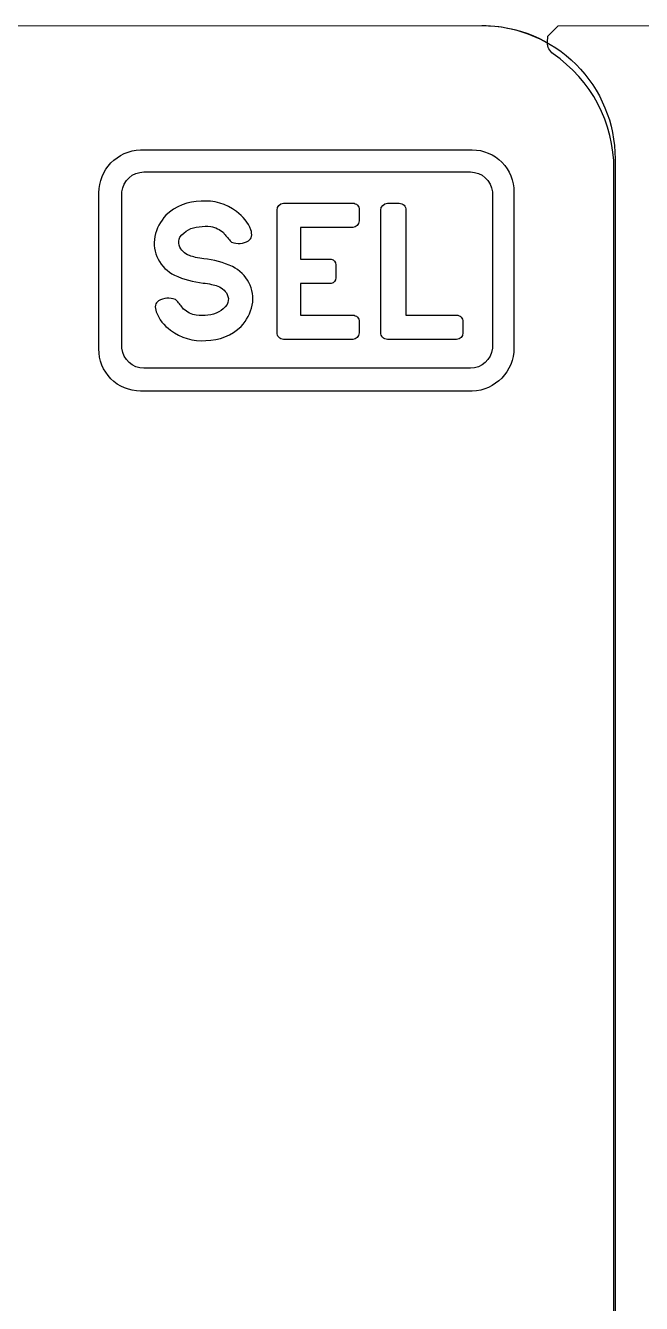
# Model space of a CAD drawing. Extents: x 1 to 47, y 1 to 35.
# Drawn here: x 9.664 to 10.574, y 15.313 to 17.201 of the extents above; entities that cross this region are included whole.
import ezdxf

# ---------------------------------------------------------------- set-up
doc = ezdxf.new("R2010")
doc.units = 0
doc.header["$MEASUREMENT"] = 0
for name, color, linetype in [('9_03__2__42_UNIVERSAL_BINA', 7, 'CONTINUOUS'), ('9_04__3__63_UNIVERSAL_BINA', 7, 'CONTINUOUS'), ('9_05__4__84_UNIVERSAL_BINA', 7, 'CONTINUOUS'), ('9_06__5__21_UNIVERSAL_BINA', 7, 'CONTINUOUS'), ('9_07__6__21_UNIVERSAL_BINA', 7, 'CONTINUOUS'), ('9_08__7__21_UNIVERSAL_BINA', 7, 'CONTINUOUS'), ('9_09__8__42_UNIVERSAL_BINA', 7, 'CONTINUOUS'), ('9_10__9__42_UNIVERSAL_BINA', 7, 'CONTINUOUS'), ('9_11__A__63_UNIVERSAL_BINA', 7, 'CONTINUOUS'), ('9_13__C__24_ELECTROMECHANI', 7, 'CONTINUOUS'), ('9_14__D__36_ELECTROMECHANI', 7, 'CONTINUOUS'), ('9_15__E__48_ELECTROMECHANI', 7, 'CONTINUOUS')]:
    doc.layers.add(name, color=color, linetype=linetype)

msp = doc.modelspace()

# ---------------------------------------------------------------- linework, layer by layer
at = {"layer": '9_03__2__42_UNIVERSAL_BINA'}
for points in [[(9.5436, 17.1851), (9.5585, 17.2), (10.3379, 17.2006, -0.414675), (10.5347, 17.0039), (10.5347, 9.8422, -0.414214), (10.3379, 9.6455), (9.5585, 9.6461), (9.5436, 9.661), (9.5429, 9.6707, -0.255751), (9.5512, 9.6872, 0.24751), (9.641, 9.8577), (9.641, 16.9884, 0.247426), (9.5512, 17.1589, -0.257485), (9.5429, 17.1754)], [(9.834, 17.017), (10.3237, 17.017, -0.41811), (10.3854, 16.9546), (10.3854, 16.7243, -0.404471), (10.3237, 16.6606), (9.834, 16.6606, -0.41811), (9.7724, 16.723), (9.7724, 16.9533, -0.404471)], [(10.3535, 16.9548), (10.3535, 16.7239, -0.387804), (10.3211, 16.6944), (10.3211, 16.6944), (9.8389, 16.6944, -0.387804), (9.8065, 16.7239), (9.8065, 16.7239), (9.8065, 16.9548, -0.387804), (9.8389, 16.9843), (9.8389, 16.9843), (10.3211, 16.9843, -0.387804), (10.3535, 16.9548)], [(9.9234, 16.9412, 0.192116), (9.8713, 16.9203, 0.12608), (9.8549, 16.8889, 0.336344), (9.8842, 16.832, 0.087668), (9.9265, 16.8203, -0.022201), (9.9389, 16.8183, -0.039737), (9.9479, 16.8156, -0.23043), (9.9631, 16.8006, -0.182747), (9.9618, 16.7885, -0.221111), (9.9335, 16.773, -0.058363), (9.9161, 16.7727, -0.13415), (9.8976, 16.7818, 0.006668), (9.8875, 16.794, 0.085557), (9.8854, 16.7958, 0.231613), (9.8606, 16.7939, 0.170757), (9.8559, 16.7876, 0.118457), (9.8571, 16.7777, 0.153081), (9.8782, 16.7508, 0.186266), (9.9306, 16.7353, 0.192116), (9.9827, 16.7562, 0.12608), (9.999, 16.7876, 0.336344), (9.9697, 16.8445, 0.087668), (9.9275, 16.8562, -0.022201), (9.9151, 16.8582, -0.039737), (9.9061, 16.861, -0.23043), (9.8908, 16.876, -0.182747), (9.8922, 16.888, -0.221111), (9.9205, 16.9035, -0.058363), (9.9379, 16.9039, -0.13415), (9.9563, 16.8947, 0.006668), (9.9665, 16.8825, 0.085557), (9.9685, 16.8807, 0.231613), (9.9934, 16.8826, 0.170757), (9.998, 16.8889, 0.118457), (9.9969, 16.8988, 0.153081), (9.9757, 16.9257, 0.186266)], [(10.0704, 16.8197), (10.0704, 16.7728), (10.1475, 16.7728, -0.424366), (10.1567, 16.7632), (10.1567, 16.7466, -0.404134), (10.1475, 16.737), (10.0451, 16.737, -0.432614), (10.0355, 16.7473), (10.0355, 16.9279, -0.396049), (10.0451, 16.9382), (10.1475, 16.9382, -0.424366), (10.1567, 16.9286), (10.1567, 16.912, -0.404134), (10.1475, 16.9024), (10.0704, 16.9024), (10.0704, 16.8555), (10.1155, 16.8555, -0.353971), (10.1222, 16.8472), (10.1222, 16.8472), (10.1222, 16.828, -0.353971), (10.1155, 16.8197)], [(10.1984, 16.9382), (10.216, 16.9382, -0.432614), (10.2257, 16.9279), (10.2257, 16.7728), (10.3007, 16.7728, -0.424366), (10.31, 16.7632), (10.31, 16.7466, -0.404134), (10.3007, 16.737), (10.1984, 16.737, -0.432614), (10.1887, 16.7473), (10.1887, 16.9279, -0.396049)]]:
    msp.add_lwpolyline(points, format="xyb", close=True, dxfattribs=at)
at = {"layer": '9_04__3__63_UNIVERSAL_BINA'}
msp.add_lwpolyline([(10.4348, 9.671, -0.129482), (10.3379, 9.6455), (9.5585, 9.6461), (9.5436, 9.661), (9.5429, 9.6707, -0.255751), (9.5512, 9.6872, 0.24751), (9.641, 9.8577), (9.641, 16.9884, 0.247426), (9.5512, 17.1589, -0.257485), (9.5429, 17.1754), (9.5436, 17.1851), (9.5585, 17.2), (10.3379, 17.2006, -0.129566), (10.4348, 17.1751, -0.129566)], format="xyb", dxfattribs=at)
for points in [[(10.4356, 17.1851), (10.4505, 17.2), (11.2299, 17.2006, -0.414675), (11.4267, 17.0039), (11.4267, 9.8422, -0.414214), (11.2299, 9.6455), (10.4505, 9.6461), (10.4356, 9.661), (10.4349, 9.6707, -0.255751), (10.4432, 9.6872, 0.24751), (10.533, 9.8577), (10.533, 16.9884, 0.247426), (10.4432, 17.1589, -0.257485), (10.4349, 17.1754)], [(9.834, 17.017), (10.3237, 17.017, -0.41811), (10.3854, 16.9546), (10.3854, 16.7243, -0.404471), (10.3237, 16.6606), (9.834, 16.6606, -0.41811), (9.7724, 16.723), (9.7724, 16.9533, -0.404471)], [(10.3535, 16.9548), (10.3535, 16.7239, -0.387804), (10.3211, 16.6944), (10.3211, 16.6944), (9.8389, 16.6944, -0.387804), (9.8065, 16.7239), (9.8065, 16.7239), (9.8065, 16.9548, -0.387804), (9.8389, 16.9843), (9.8389, 16.9843), (10.3211, 16.9843, -0.387804), (10.3535, 16.9548)], [(9.9234, 16.9412, 0.192116), (9.8713, 16.9203, 0.12608), (9.8549, 16.8889, 0.336344), (9.8842, 16.832, 0.087668), (9.9265, 16.8203, -0.022201), (9.9389, 16.8183, -0.039737), (9.9479, 16.8156, -0.23043), (9.9631, 16.8006, -0.182747), (9.9618, 16.7885, -0.221111), (9.9335, 16.773, -0.058363), (9.9161, 16.7727, -0.13415), (9.8976, 16.7818, 0.006668), (9.8875, 16.794, 0.085557), (9.8854, 16.7958, 0.231613), (9.8606, 16.7939, 0.170757), (9.8559, 16.7876, 0.118457), (9.8571, 16.7777, 0.153081), (9.8782, 16.7508, 0.186266), (9.9306, 16.7353, 0.192116), (9.9827, 16.7562, 0.12608), (9.999, 16.7876, 0.336344), (9.9697, 16.8445, 0.087668), (9.9275, 16.8562, -0.022201), (9.9151, 16.8582, -0.039737), (9.9061, 16.861, -0.23043), (9.8908, 16.876, -0.182747), (9.8922, 16.888, -0.221111), (9.9205, 16.9035, -0.058363), (9.9379, 16.9039, -0.13415), (9.9563, 16.8947, 0.006668), (9.9665, 16.8825, 0.085557), (9.9685, 16.8807, 0.231613), (9.9934, 16.8826, 0.170757), (9.998, 16.8889, 0.118457), (9.9969, 16.8988, 0.153081), (9.9757, 16.9257, 0.186266)], [(10.0704, 16.8197), (10.0704, 16.7728), (10.1475, 16.7728, -0.424366), (10.1567, 16.7632), (10.1567, 16.7466, -0.404134), (10.1475, 16.737), (10.0451, 16.737, -0.432614), (10.0355, 16.7473), (10.0355, 16.9279, -0.396049), (10.0451, 16.9382), (10.1475, 16.9382, -0.424366), (10.1567, 16.9286), (10.1567, 16.912, -0.404134), (10.1475, 16.9024), (10.0704, 16.9024), (10.0704, 16.8555), (10.1155, 16.8555, -0.353971), (10.1222, 16.8472), (10.1222, 16.8472), (10.1222, 16.828, -0.353971), (10.1155, 16.8197)], [(10.1984, 16.9382), (10.216, 16.9382, -0.432614), (10.2257, 16.9279), (10.2257, 16.7728), (10.3007, 16.7728, -0.424366), (10.31, 16.7632), (10.31, 16.7466, -0.404134), (10.3007, 16.737), (10.1984, 16.737, -0.432614), (10.1887, 16.7473), (10.1887, 16.9279, -0.396049)]]:
    msp.add_lwpolyline(points, format="xyb", close=True, dxfattribs=at)
at = {"layer": '9_05__4__84_UNIVERSAL_BINA'}
for points in [[(10.4348, 9.671, -0.129482), (10.3379, 9.6455), (9.5585, 9.6461), (9.5436, 9.661), (9.5429, 9.6707, -0.255751), (9.5512, 9.6872, 0.24751), (9.641, 9.8577), (9.641, 16.9884, 0.247426), (9.5512, 17.1589, -0.257485), (9.5429, 17.1754), (9.5436, 17.1851), (9.5585, 17.2), (10.3379, 17.2006, -0.129566), (10.4348, 17.1751, -0.129566)], [(11.3268, 9.671, -0.129482), (11.2299, 9.6455), (10.4505, 9.6461), (10.4356, 9.661), (10.4349, 9.6707, -0.255751), (10.4432, 9.6872, 0.24751), (10.533, 9.8577), (10.533, 16.9884, 0.247426), (10.4432, 17.1589, -0.257485), (10.4349, 17.1754), (10.4356, 17.1851), (10.4505, 17.2), (11.2299, 17.2006, -0.129566), (11.3268, 17.1751, -0.129566)]]:
    msp.add_lwpolyline(points, format="xyb", dxfattribs=at)
for points in [[(9.834, 17.017), (10.3237, 17.017, -0.41811), (10.3854, 16.9546), (10.3854, 16.7243, -0.404471), (10.3237, 16.6606), (9.834, 16.6606, -0.41811), (9.7724, 16.723), (9.7724, 16.9533, -0.404471)], [(10.3535, 16.9548), (10.3535, 16.7239, -0.387804), (10.3211, 16.6944), (10.3211, 16.6944), (9.8389, 16.6944, -0.387804), (9.8065, 16.7239), (9.8065, 16.7239), (9.8065, 16.9548, -0.387804), (9.8389, 16.9843), (9.8389, 16.9843), (10.3211, 16.9843, -0.387804), (10.3535, 16.9548)], [(9.9234, 16.9412, 0.192116), (9.8713, 16.9203, 0.12608), (9.8549, 16.8889, 0.336344), (9.8842, 16.832, 0.087668), (9.9265, 16.8203, -0.022201), (9.9389, 16.8183, -0.039737), (9.9479, 16.8156, -0.23043), (9.9631, 16.8006, -0.182747), (9.9618, 16.7885, -0.221111), (9.9335, 16.773, -0.058363), (9.9161, 16.7727, -0.13415), (9.8976, 16.7818, 0.006668), (9.8875, 16.794, 0.085557), (9.8854, 16.7958, 0.231613), (9.8606, 16.7939, 0.170757), (9.8559, 16.7876, 0.118457), (9.8571, 16.7777, 0.153081), (9.8782, 16.7508, 0.186266), (9.9306, 16.7353, 0.192116), (9.9827, 16.7562, 0.12608), (9.999, 16.7876, 0.336344), (9.9697, 16.8445, 0.087668), (9.9275, 16.8562, -0.022201), (9.9151, 16.8582, -0.039737), (9.9061, 16.861, -0.23043), (9.8908, 16.876, -0.182747), (9.8922, 16.888, -0.221111), (9.9205, 16.9035, -0.058363), (9.9379, 16.9039, -0.13415), (9.9563, 16.8947, 0.006668), (9.9665, 16.8825, 0.085557), (9.9685, 16.8807, 0.231613), (9.9934, 16.8826, 0.170757), (9.998, 16.8889, 0.118457), (9.9969, 16.8988, 0.153081), (9.9757, 16.9257, 0.186266)], [(10.0704, 16.8197), (10.0704, 16.7728), (10.1475, 16.7728, -0.424366), (10.1567, 16.7632), (10.1567, 16.7466, -0.404134), (10.1475, 16.737), (10.0451, 16.737, -0.432614), (10.0355, 16.7473), (10.0355, 16.9279, -0.396049), (10.0451, 16.9382), (10.1475, 16.9382, -0.424366), (10.1567, 16.9286), (10.1567, 16.912, -0.404134), (10.1475, 16.9024), (10.0704, 16.9024), (10.0704, 16.8555), (10.1155, 16.8555, -0.353971), (10.1222, 16.8472), (10.1222, 16.8472), (10.1222, 16.828, -0.353971), (10.1155, 16.8197)], [(10.1984, 16.9382), (10.216, 16.9382, -0.432614), (10.2257, 16.9279), (10.2257, 16.7728), (10.3007, 16.7728, -0.424366), (10.31, 16.7632), (10.31, 16.7466, -0.404134), (10.3007, 16.737), (10.1984, 16.737, -0.432614), (10.1887, 16.7473), (10.1887, 16.9279, -0.396049)]]:
    msp.add_lwpolyline(points, format="xyb", close=True, dxfattribs=at)
at = {"layer": '9_06__5__21_UNIVERSAL_BINA'}
for points in [[(9.5436, 17.1851), (9.5585, 17.2), (10.3379, 17.2006, -0.414675), (10.5347, 17.0039), (10.5347, 9.8422, -0.414214), (10.3379, 9.6455), (9.5585, 9.6461), (9.5436, 9.661), (9.5429, 9.6707, -0.255751), (9.5512, 9.6872, 0.24751), (9.641, 9.8577), (9.641, 16.9884, 0.247426), (9.5512, 17.1589, -0.257485), (9.5429, 17.1754)], [(9.834, 17.017), (10.3237, 17.017, -0.41811), (10.3854, 16.9546), (10.3854, 16.7243, -0.404471), (10.3237, 16.6606), (9.834, 16.6606, -0.41811), (9.7724, 16.723), (9.7724, 16.9533, -0.404471)], [(10.3535, 16.9548), (10.3535, 16.7239, -0.387804), (10.3211, 16.6944), (10.3211, 16.6944), (9.8389, 16.6944, -0.387804), (9.8065, 16.7239), (9.8065, 16.7239), (9.8065, 16.9548, -0.387804), (9.8389, 16.9843), (9.8389, 16.9843), (10.3211, 16.9843, -0.387804), (10.3535, 16.9548)], [(9.9234, 16.9412, 0.192116), (9.8713, 16.9203, 0.12608), (9.8549, 16.8889, 0.336344), (9.8842, 16.832, 0.087668), (9.9265, 16.8203, -0.022201), (9.9389, 16.8183, -0.039737), (9.9479, 16.8156, -0.23043), (9.9631, 16.8006, -0.182747), (9.9618, 16.7885, -0.221111), (9.9335, 16.773, -0.058363), (9.9161, 16.7727, -0.13415), (9.8976, 16.7818, 0.006668), (9.8875, 16.794, 0.085557), (9.8854, 16.7958, 0.231613), (9.8606, 16.7939, 0.170757), (9.8559, 16.7876, 0.118457), (9.8571, 16.7777, 0.153081), (9.8782, 16.7508, 0.186266), (9.9306, 16.7353, 0.192116), (9.9827, 16.7562, 0.12608), (9.999, 16.7876, 0.336344), (9.9697, 16.8445, 0.087668), (9.9275, 16.8562, -0.022201), (9.9151, 16.8582, -0.039737), (9.9061, 16.861, -0.23043), (9.8908, 16.876, -0.182747), (9.8922, 16.888, -0.221111), (9.9205, 16.9035, -0.058363), (9.9379, 16.9039, -0.13415), (9.9563, 16.8947, 0.006668), (9.9665, 16.8825, 0.085557), (9.9685, 16.8807, 0.231613), (9.9934, 16.8826, 0.170757), (9.998, 16.8889, 0.118457), (9.9969, 16.8988, 0.153081), (9.9757, 16.9257, 0.186266)], [(10.0704, 16.8197), (10.0704, 16.7728), (10.1475, 16.7728, -0.424366), (10.1567, 16.7632), (10.1567, 16.7466, -0.404134), (10.1475, 16.737), (10.0451, 16.737, -0.432614), (10.0355, 16.7473), (10.0355, 16.9279, -0.396049), (10.0451, 16.9382), (10.1475, 16.9382, -0.424366), (10.1567, 16.9286), (10.1567, 16.912, -0.404134), (10.1475, 16.9024), (10.0704, 16.9024), (10.0704, 16.8555), (10.1155, 16.8555, -0.353971), (10.1222, 16.8472), (10.1222, 16.8472), (10.1222, 16.828, -0.353971), (10.1155, 16.8197)], [(10.1984, 16.9382), (10.216, 16.9382, -0.432614), (10.2257, 16.9279), (10.2257, 16.7728), (10.3007, 16.7728, -0.424366), (10.31, 16.7632), (10.31, 16.7466, -0.404134), (10.3007, 16.737), (10.1984, 16.737, -0.432614), (10.1887, 16.7473), (10.1887, 16.9279, -0.396049)]]:
    msp.add_lwpolyline(points, format="xyb", close=True, dxfattribs=at)
at = {"layer": '9_07__6__21_UNIVERSAL_BINA'}
msp.add_lwpolyline([(10.4348, 9.671, -0.129482), (10.3379, 9.6455), (9.5585, 9.6461), (9.5436, 9.661), (9.5429, 9.6707, -0.255751), (9.5512, 9.6872, 0.24751), (9.641, 9.8577), (9.641, 16.9884, 0.247426), (9.5512, 17.1589, -0.257485), (9.5429, 17.1754), (9.5436, 17.1851), (9.5585, 17.2), (10.3379, 17.2006, -0.129566), (10.4348, 17.1751, -0.129566)], format="xyb", dxfattribs=at)
for points in [[(10.4356, 17.1851), (10.4505, 17.2), (11.2299, 17.2006, -0.414675), (11.4267, 17.0039), (11.4267, 9.8422, -0.414214), (11.2299, 9.6455), (10.4505, 9.6461), (10.4356, 9.661), (10.4349, 9.6707, -0.255751), (10.4432, 9.6872, 0.24751), (10.533, 9.8577), (10.533, 16.9884, 0.247426), (10.4432, 17.1589, -0.257485), (10.4349, 17.1754)], [(9.834, 17.017), (10.3237, 17.017, -0.41811), (10.3854, 16.9546), (10.3854, 16.7243, -0.404471), (10.3237, 16.6606), (9.834, 16.6606, -0.41811), (9.7724, 16.723), (9.7724, 16.9533, -0.404471)], [(10.3535, 16.9548), (10.3535, 16.7239, -0.387804), (10.3211, 16.6944), (10.3211, 16.6944), (9.8389, 16.6944, -0.387804), (9.8065, 16.7239), (9.8065, 16.7239), (9.8065, 16.9548, -0.387804), (9.8389, 16.9843), (9.8389, 16.9843), (10.3211, 16.9843, -0.387804), (10.3535, 16.9548)], [(9.9234, 16.9412, 0.192116), (9.8713, 16.9203, 0.12608), (9.8549, 16.8889, 0.336344), (9.8842, 16.832, 0.087668), (9.9265, 16.8203, -0.022201), (9.9389, 16.8183, -0.039737), (9.9479, 16.8156, -0.23043), (9.9631, 16.8006, -0.182747), (9.9618, 16.7885, -0.221111), (9.9335, 16.773, -0.058363), (9.9161, 16.7727, -0.13415), (9.8976, 16.7818, 0.006668), (9.8875, 16.794, 0.085557), (9.8854, 16.7958, 0.231613), (9.8606, 16.7939, 0.170757), (9.8559, 16.7876, 0.118457), (9.8571, 16.7777, 0.153081), (9.8782, 16.7508, 0.186266), (9.9306, 16.7353, 0.192116), (9.9827, 16.7562, 0.12608), (9.999, 16.7876, 0.336344), (9.9697, 16.8445, 0.087668), (9.9275, 16.8562, -0.022201), (9.9151, 16.8582, -0.039737), (9.9061, 16.861, -0.23043), (9.8908, 16.876, -0.182747), (9.8922, 16.888, -0.221111), (9.9205, 16.9035, -0.058363), (9.9379, 16.9039, -0.13415), (9.9563, 16.8947, 0.006668), (9.9665, 16.8825, 0.085557), (9.9685, 16.8807, 0.231613), (9.9934, 16.8826, 0.170757), (9.998, 16.8889, 0.118457), (9.9969, 16.8988, 0.153081), (9.9757, 16.9257, 0.186266)], [(10.0704, 16.8197), (10.0704, 16.7728), (10.1475, 16.7728, -0.424366), (10.1567, 16.7632), (10.1567, 16.7466, -0.404134), (10.1475, 16.737), (10.0451, 16.737, -0.432614), (10.0355, 16.7473), (10.0355, 16.9279, -0.396049), (10.0451, 16.9382), (10.1475, 16.9382, -0.424366), (10.1567, 16.9286), (10.1567, 16.912, -0.404134), (10.1475, 16.9024), (10.0704, 16.9024), (10.0704, 16.8555), (10.1155, 16.8555, -0.353971), (10.1222, 16.8472), (10.1222, 16.8472), (10.1222, 16.828, -0.353971), (10.1155, 16.8197)], [(10.1984, 16.9382), (10.216, 16.9382, -0.432614), (10.2257, 16.9279), (10.2257, 16.7728), (10.3007, 16.7728, -0.424366), (10.31, 16.7632), (10.31, 16.7466, -0.404134), (10.3007, 16.737), (10.1984, 16.737, -0.432614), (10.1887, 16.7473), (10.1887, 16.9279, -0.396049)]]:
    msp.add_lwpolyline(points, format="xyb", close=True, dxfattribs=at)
at = {"layer": '9_08__7__21_UNIVERSAL_BINA'}
for points in [[(10.4348, 9.671, -0.129482), (10.3379, 9.6455), (9.5585, 9.6461), (9.5436, 9.661), (9.5429, 9.6707, -0.255751), (9.5512, 9.6872, 0.24751), (9.641, 9.8577), (9.641, 16.9884, 0.247426), (9.5512, 17.1589, -0.257485), (9.5429, 17.1754), (9.5436, 17.1851), (9.5585, 17.2), (10.3379, 17.2006, -0.129566), (10.4348, 17.1751, -0.129566)], [(11.3268, 9.671, -0.129482), (11.2299, 9.6455), (10.4505, 9.6461), (10.4356, 9.661), (10.4349, 9.6707, -0.255751), (10.4432, 9.6872, 0.24751), (10.533, 9.8577), (10.533, 16.9884, 0.247426), (10.4432, 17.1589, -0.257485), (10.4349, 17.1754), (10.4356, 17.1851), (10.4505, 17.2), (11.2299, 17.2006, -0.129566), (11.3268, 17.1751, -0.129566)]]:
    msp.add_lwpolyline(points, format="xyb", dxfattribs=at)
for points in [[(9.834, 17.017), (10.3237, 17.017, -0.41811), (10.3854, 16.9546), (10.3854, 16.7243, -0.404471), (10.3237, 16.6606), (9.834, 16.6606, -0.41811), (9.7724, 16.723), (9.7724, 16.9533, -0.404471)], [(10.3535, 16.9548), (10.3535, 16.7239, -0.387804), (10.3211, 16.6944), (10.3211, 16.6944), (9.8389, 16.6944, -0.387804), (9.8065, 16.7239), (9.8065, 16.7239), (9.8065, 16.9548, -0.387804), (9.8389, 16.9843), (9.8389, 16.9843), (10.3211, 16.9843, -0.387804), (10.3535, 16.9548)], [(9.9234, 16.9412, 0.192116), (9.8713, 16.9203, 0.12608), (9.8549, 16.8889, 0.336344), (9.8842, 16.832, 0.087668), (9.9265, 16.8203, -0.022201), (9.9389, 16.8183, -0.039737), (9.9479, 16.8156, -0.23043), (9.9631, 16.8006, -0.182747), (9.9618, 16.7885, -0.221111), (9.9335, 16.773, -0.058363), (9.9161, 16.7727, -0.13415), (9.8976, 16.7818, 0.006668), (9.8875, 16.794, 0.085557), (9.8854, 16.7958, 0.231613), (9.8606, 16.7939, 0.170757), (9.8559, 16.7876, 0.118457), (9.8571, 16.7777, 0.153081), (9.8782, 16.7508, 0.186266), (9.9306, 16.7353, 0.192116), (9.9827, 16.7562, 0.12608), (9.999, 16.7876, 0.336344), (9.9697, 16.8445, 0.087668), (9.9275, 16.8562, -0.022201), (9.9151, 16.8582, -0.039737), (9.9061, 16.861, -0.23043), (9.8908, 16.876, -0.182747), (9.8922, 16.888, -0.221111), (9.9205, 16.9035, -0.058363), (9.9379, 16.9039, -0.13415), (9.9563, 16.8947, 0.006668), (9.9665, 16.8825, 0.085557), (9.9685, 16.8807, 0.231613), (9.9934, 16.8826, 0.170757), (9.998, 16.8889, 0.118457), (9.9969, 16.8988, 0.153081), (9.9757, 16.9257, 0.186266)], [(10.0704, 16.8197), (10.0704, 16.7728), (10.1475, 16.7728, -0.424366), (10.1567, 16.7632), (10.1567, 16.7466, -0.404134), (10.1475, 16.737), (10.0451, 16.737, -0.432614), (10.0355, 16.7473), (10.0355, 16.9279, -0.396049), (10.0451, 16.9382), (10.1475, 16.9382, -0.424366), (10.1567, 16.9286), (10.1567, 16.912, -0.404134), (10.1475, 16.9024), (10.0704, 16.9024), (10.0704, 16.8555), (10.1155, 16.8555, -0.353971), (10.1222, 16.8472), (10.1222, 16.8472), (10.1222, 16.828, -0.353971), (10.1155, 16.8197)], [(10.1984, 16.9382), (10.216, 16.9382, -0.432614), (10.2257, 16.9279), (10.2257, 16.7728), (10.3007, 16.7728, -0.424366), (10.31, 16.7632), (10.31, 16.7466, -0.404134), (10.3007, 16.737), (10.1984, 16.737, -0.432614), (10.1887, 16.7473), (10.1887, 16.9279, -0.396049)]]:
    msp.add_lwpolyline(points, format="xyb", close=True, dxfattribs=at)
at = {"layer": '9_09__8__42_UNIVERSAL_BINA'}
msp.add_lwpolyline([(10.4348, 9.671, -0.129482), (10.3379, 9.6455), (9.5585, 9.6461), (9.5436, 9.661), (9.5429, 9.6707, -0.255751), (9.5512, 9.6872, 0.24751), (9.641, 9.8577), (9.641, 16.9884, 0.247426), (9.5512, 17.1589, -0.257485), (9.5429, 17.1754), (9.5436, 17.1851), (9.5585, 17.2), (10.3379, 17.2006, -0.129566), (10.4348, 17.1751, -0.129566)], format="xyb", dxfattribs=at)
for points in [[(10.4356, 17.1851), (10.4505, 17.2), (11.2299, 17.2006, -0.414675), (11.4267, 17.0039), (11.4267, 9.8422, -0.414214), (11.2299, 9.6455), (10.4505, 9.6461), (10.4356, 9.661), (10.4349, 9.6707, -0.255751), (10.4432, 9.6872, 0.24751), (10.533, 9.8577), (10.533, 16.9884, 0.247426), (10.4432, 17.1589, -0.257485), (10.4349, 17.1754)], [(9.834, 17.017), (10.3237, 17.017, -0.41811), (10.3854, 16.9546), (10.3854, 16.7243, -0.404471), (10.3237, 16.6606), (9.834, 16.6606, -0.41811), (9.7724, 16.723), (9.7724, 16.9533, -0.404471)], [(10.3535, 16.9548), (10.3535, 16.7239, -0.387804), (10.3211, 16.6944), (10.3211, 16.6944), (9.8389, 16.6944, -0.387804), (9.8065, 16.7239), (9.8065, 16.7239), (9.8065, 16.9548, -0.387804), (9.8389, 16.9843), (9.8389, 16.9843), (10.3211, 16.9843, -0.387804), (10.3535, 16.9548)], [(9.9234, 16.9412, 0.192116), (9.8713, 16.9203, 0.12608), (9.8549, 16.8889, 0.336344), (9.8842, 16.832, 0.087668), (9.9265, 16.8203, -0.022201), (9.9389, 16.8183, -0.039737), (9.9479, 16.8156, -0.23043), (9.9631, 16.8006, -0.182747), (9.9618, 16.7885, -0.221111), (9.9335, 16.773, -0.058363), (9.9161, 16.7727, -0.13415), (9.8976, 16.7818, 0.006668), (9.8875, 16.794, 0.085557), (9.8854, 16.7958, 0.231613), (9.8606, 16.7939, 0.170757), (9.8559, 16.7876, 0.118457), (9.8571, 16.7777, 0.153081), (9.8782, 16.7508, 0.186266), (9.9306, 16.7353, 0.192116), (9.9827, 16.7562, 0.12608), (9.999, 16.7876, 0.336344), (9.9697, 16.8445, 0.087668), (9.9275, 16.8562, -0.022201), (9.9151, 16.8582, -0.039737), (9.9061, 16.861, -0.23043), (9.8908, 16.876, -0.182747), (9.8922, 16.888, -0.221111), (9.9205, 16.9035, -0.058363), (9.9379, 16.9039, -0.13415), (9.9563, 16.8947, 0.006668), (9.9665, 16.8825, 0.085557), (9.9685, 16.8807, 0.231613), (9.9934, 16.8826, 0.170757), (9.998, 16.8889, 0.118457), (9.9969, 16.8988, 0.153081), (9.9757, 16.9257, 0.186266)], [(10.0704, 16.8197), (10.0704, 16.7728), (10.1475, 16.7728, -0.424366), (10.1567, 16.7632), (10.1567, 16.7466, -0.404134), (10.1475, 16.737), (10.0451, 16.737, -0.432614), (10.0355, 16.7473), (10.0355, 16.9279, -0.396049), (10.0451, 16.9382), (10.1475, 16.9382, -0.424366), (10.1567, 16.9286), (10.1567, 16.912, -0.404134), (10.1475, 16.9024), (10.0704, 16.9024), (10.0704, 16.8555), (10.1155, 16.8555, -0.353971), (10.1222, 16.8472), (10.1222, 16.8472), (10.1222, 16.828, -0.353971), (10.1155, 16.8197)], [(10.1984, 16.9382), (10.216, 16.9382, -0.432614), (10.2257, 16.9279), (10.2257, 16.7728), (10.3007, 16.7728, -0.424366), (10.31, 16.7632), (10.31, 16.7466, -0.404134), (10.3007, 16.737), (10.1984, 16.737, -0.432614), (10.1887, 16.7473), (10.1887, 16.9279, -0.396049)]]:
    msp.add_lwpolyline(points, format="xyb", close=True, dxfattribs=at)
at = {"layer": '9_10__9__42_UNIVERSAL_BINA'}
for points in [[(10.4348, 9.671, -0.129482), (10.3379, 9.6455), (9.5585, 9.6461), (9.5436, 9.661), (9.5429, 9.6707, -0.255751), (9.5512, 9.6872, 0.24751), (9.641, 9.8577), (9.641, 16.9884, 0.247426), (9.5512, 17.1589, -0.257485), (9.5429, 17.1754), (9.5436, 17.1851), (9.5585, 17.2), (10.3379, 17.2006, -0.129566), (10.4348, 17.1751, -0.129566)], [(11.3268, 9.671, -0.129482), (11.2299, 9.6455), (10.4505, 9.6461), (10.4356, 9.661), (10.4349, 9.6707, -0.255751), (10.4432, 9.6872, 0.24751), (10.533, 9.8577), (10.533, 16.9884, 0.247426), (10.4432, 17.1589, -0.257485), (10.4349, 17.1754), (10.4356, 17.1851), (10.4505, 17.2), (11.2299, 17.2006, -0.129566), (11.3268, 17.1751, -0.129566)]]:
    msp.add_lwpolyline(points, format="xyb", dxfattribs=at)
for points in [[(9.834, 17.017), (10.3237, 17.017, -0.41811), (10.3854, 16.9546), (10.3854, 16.7243, -0.404471), (10.3237, 16.6606), (9.834, 16.6606, -0.41811), (9.7724, 16.723), (9.7724, 16.9533, -0.404471)], [(10.3535, 16.9548), (10.3535, 16.7239, -0.387804), (10.3211, 16.6944), (10.3211, 16.6944), (9.8389, 16.6944, -0.387804), (9.8065, 16.7239), (9.8065, 16.7239), (9.8065, 16.9548, -0.387804), (9.8389, 16.9843), (9.8389, 16.9843), (10.3211, 16.9843, -0.387804), (10.3535, 16.9548)], [(9.9234, 16.9412, 0.192116), (9.8713, 16.9203, 0.12608), (9.8549, 16.8889, 0.336344), (9.8842, 16.832, 0.087668), (9.9265, 16.8203, -0.022201), (9.9389, 16.8183, -0.039737), (9.9479, 16.8156, -0.23043), (9.9631, 16.8006, -0.182747), (9.9618, 16.7885, -0.221111), (9.9335, 16.773, -0.058363), (9.9161, 16.7727, -0.13415), (9.8976, 16.7818, 0.006668), (9.8875, 16.794, 0.085557), (9.8854, 16.7958, 0.231613), (9.8606, 16.7939, 0.170757), (9.8559, 16.7876, 0.118457), (9.8571, 16.7777, 0.153081), (9.8782, 16.7508, 0.186266), (9.9306, 16.7353, 0.192116), (9.9827, 16.7562, 0.12608), (9.999, 16.7876, 0.336344), (9.9697, 16.8445, 0.087668), (9.9275, 16.8562, -0.022201), (9.9151, 16.8582, -0.039737), (9.9061, 16.861, -0.23043), (9.8908, 16.876, -0.182747), (9.8922, 16.888, -0.221111), (9.9205, 16.9035, -0.058363), (9.9379, 16.9039, -0.13415), (9.9563, 16.8947, 0.006668), (9.9665, 16.8825, 0.085557), (9.9685, 16.8807, 0.231613), (9.9934, 16.8826, 0.170757), (9.998, 16.8889, 0.118457), (9.9969, 16.8988, 0.153081), (9.9757, 16.9257, 0.186266)], [(10.0704, 16.8197), (10.0704, 16.7728), (10.1475, 16.7728, -0.424366), (10.1567, 16.7632), (10.1567, 16.7466, -0.404134), (10.1475, 16.737), (10.0451, 16.737, -0.432614), (10.0355, 16.7473), (10.0355, 16.9279, -0.396049), (10.0451, 16.9382), (10.1475, 16.9382, -0.424366), (10.1567, 16.9286), (10.1567, 16.912, -0.404134), (10.1475, 16.9024), (10.0704, 16.9024), (10.0704, 16.8555), (10.1155, 16.8555, -0.353971), (10.1222, 16.8472), (10.1222, 16.8472), (10.1222, 16.828, -0.353971), (10.1155, 16.8197)], [(10.1984, 16.9382), (10.216, 16.9382, -0.432614), (10.2257, 16.9279), (10.2257, 16.7728), (10.3007, 16.7728, -0.424366), (10.31, 16.7632), (10.31, 16.7466, -0.404134), (10.3007, 16.737), (10.1984, 16.737, -0.432614), (10.1887, 16.7473), (10.1887, 16.9279, -0.396049)]]:
    msp.add_lwpolyline(points, format="xyb", close=True, dxfattribs=at)
at = {"layer": '9_11__A__63_UNIVERSAL_BINA'}
for points in [[(10.4348, 9.671, -0.129482), (10.3379, 9.6455), (9.5585, 9.6461), (9.5436, 9.661), (9.5429, 9.6707, -0.255751), (9.5512, 9.6872, 0.24751), (9.641, 9.8577), (9.641, 16.9884, 0.247426), (9.5512, 17.1589, -0.257485), (9.5429, 17.1754), (9.5436, 17.1851), (9.5585, 17.2), (10.3379, 17.2006, -0.129566), (10.4348, 17.1751, -0.129566)], [(11.3268, 9.671, -0.129482), (11.2299, 9.6455), (10.4505, 9.6461), (10.4356, 9.661), (10.4349, 9.6707, -0.255751), (10.4432, 9.6872, 0.24751), (10.533, 9.8577), (10.533, 16.9884, 0.247426), (10.4432, 17.1589, -0.257485), (10.4349, 17.1754), (10.4356, 17.1851), (10.4505, 17.2), (11.2299, 17.2006, -0.129566), (11.3268, 17.1751, -0.129566)]]:
    msp.add_lwpolyline(points, format="xyb", dxfattribs=at)
for points in [[(9.834, 17.017), (10.3237, 17.017, -0.41811), (10.3854, 16.9546), (10.3854, 16.7243, -0.404471), (10.3237, 16.6606), (9.834, 16.6606, -0.41811), (9.7724, 16.723), (9.7724, 16.9533, -0.404471)], [(10.3535, 16.9548), (10.3535, 16.7239, -0.387804), (10.3211, 16.6944), (10.3211, 16.6944), (9.8389, 16.6944, -0.387804), (9.8065, 16.7239), (9.8065, 16.7239), (9.8065, 16.9548, -0.387804), (9.8389, 16.9843), (9.8389, 16.9843), (10.3211, 16.9843, -0.387804), (10.3535, 16.9548)], [(9.9234, 16.9412, 0.192116), (9.8713, 16.9203, 0.12608), (9.8549, 16.8889, 0.336344), (9.8842, 16.832, 0.087668), (9.9265, 16.8203, -0.022201), (9.9389, 16.8183, -0.039737), (9.9479, 16.8156, -0.23043), (9.9631, 16.8006, -0.182747), (9.9618, 16.7885, -0.221111), (9.9335, 16.773, -0.058363), (9.9161, 16.7727, -0.13415), (9.8976, 16.7818, 0.006668), (9.8875, 16.794, 0.085557), (9.8854, 16.7958, 0.231613), (9.8606, 16.7939, 0.170757), (9.8559, 16.7876, 0.118457), (9.8571, 16.7777, 0.153081), (9.8782, 16.7508, 0.186266), (9.9306, 16.7353, 0.192116), (9.9827, 16.7562, 0.12608), (9.999, 16.7876, 0.336344), (9.9697, 16.8445, 0.087668), (9.9275, 16.8562, -0.022201), (9.9151, 16.8582, -0.039737), (9.9061, 16.861, -0.23043), (9.8908, 16.876, -0.182747), (9.8922, 16.888, -0.221111), (9.9205, 16.9035, -0.058363), (9.9379, 16.9039, -0.13415), (9.9563, 16.8947, 0.006668), (9.9665, 16.8825, 0.085557), (9.9685, 16.8807, 0.231613), (9.9934, 16.8826, 0.170757), (9.998, 16.8889, 0.118457), (9.9969, 16.8988, 0.153081), (9.9757, 16.9257, 0.186266)], [(10.0704, 16.8197), (10.0704, 16.7728), (10.1475, 16.7728, -0.424366), (10.1567, 16.7632), (10.1567, 16.7466, -0.404134), (10.1475, 16.737), (10.0451, 16.737, -0.432614), (10.0355, 16.7473), (10.0355, 16.9279, -0.396049), (10.0451, 16.9382), (10.1475, 16.9382, -0.424366), (10.1567, 16.9286), (10.1567, 16.912, -0.404134), (10.1475, 16.9024), (10.0704, 16.9024), (10.0704, 16.8555), (10.1155, 16.8555, -0.353971), (10.1222, 16.8472), (10.1222, 16.8472), (10.1222, 16.828, -0.353971), (10.1155, 16.8197)], [(10.1984, 16.9382), (10.216, 16.9382, -0.432614), (10.2257, 16.9279), (10.2257, 16.7728), (10.3007, 16.7728, -0.424366), (10.31, 16.7632), (10.31, 16.7466, -0.404134), (10.3007, 16.737), (10.1984, 16.737, -0.432614), (10.1887, 16.7473), (10.1887, 16.9279, -0.396049)]]:
    msp.add_lwpolyline(points, format="xyb", close=True, dxfattribs=at)
at = {"layer": '9_13__C__24_ELECTROMECHANI'}
for points in [[(9.5436, 17.1851), (9.5585, 17.2), (10.3379, 17.2006, -0.414675), (10.5347, 17.0039), (10.5347, 9.8422, -0.414214), (10.3379, 9.6455), (9.5585, 9.6461), (9.5436, 9.661), (9.5429, 9.6707, -0.255751), (9.5512, 9.6872, 0.24751), (9.641, 9.8577), (9.641, 16.9884, 0.247426), (9.5512, 17.1589, -0.257485), (9.5429, 17.1754)], [(9.834, 17.017), (10.3237, 17.017, -0.41811), (10.3854, 16.9546), (10.3854, 16.7243, -0.404471), (10.3237, 16.6606), (9.834, 16.6606, -0.41811), (9.7724, 16.723), (9.7724, 16.9533, -0.404471)], [(10.3535, 16.9548), (10.3535, 16.7239, -0.387804), (10.3211, 16.6944), (10.3211, 16.6944), (9.8389, 16.6944, -0.387804), (9.8065, 16.7239), (9.8065, 16.7239), (9.8065, 16.9548, -0.387804), (9.8389, 16.9843), (9.8389, 16.9843), (10.3211, 16.9843, -0.387804), (10.3535, 16.9548)], [(9.9234, 16.9412, 0.192116), (9.8713, 16.9203, 0.12608), (9.8549, 16.8889, 0.336344), (9.8842, 16.832, 0.087668), (9.9265, 16.8203, -0.022201), (9.9389, 16.8183, -0.039737), (9.9479, 16.8156, -0.23043), (9.9631, 16.8006, -0.182747), (9.9618, 16.7885, -0.221111), (9.9335, 16.773, -0.058363), (9.9161, 16.7727, -0.13415), (9.8976, 16.7818, 0.006668), (9.8875, 16.794, 0.085557), (9.8854, 16.7958, 0.231613), (9.8606, 16.7939, 0.170757), (9.8559, 16.7876, 0.118457), (9.8571, 16.7777, 0.153081), (9.8782, 16.7508, 0.186266), (9.9306, 16.7353, 0.192116), (9.9827, 16.7562, 0.12608), (9.999, 16.7876, 0.336344), (9.9697, 16.8445, 0.087668), (9.9275, 16.8562, -0.022201), (9.9151, 16.8582, -0.039737), (9.9061, 16.861, -0.23043), (9.8908, 16.876, -0.182747), (9.8922, 16.888, -0.221111), (9.9205, 16.9035, -0.058363), (9.9379, 16.9039, -0.13415), (9.9563, 16.8947, 0.006668), (9.9665, 16.8825, 0.085557), (9.9685, 16.8807, 0.231613), (9.9934, 16.8826, 0.170757), (9.998, 16.8889, 0.118457), (9.9969, 16.8988, 0.153081), (9.9757, 16.9257, 0.186266)], [(10.0704, 16.8197), (10.0704, 16.7728), (10.1475, 16.7728, -0.424366), (10.1567, 16.7632), (10.1567, 16.7466, -0.404134), (10.1475, 16.737), (10.0451, 16.737, -0.432614), (10.0355, 16.7473), (10.0355, 16.9279, -0.396049), (10.0451, 16.9382), (10.1475, 16.9382, -0.424366), (10.1567, 16.9286), (10.1567, 16.912, -0.404134), (10.1475, 16.9024), (10.0704, 16.9024), (10.0704, 16.8555), (10.1155, 16.8555, -0.353971), (10.1222, 16.8472), (10.1222, 16.8472), (10.1222, 16.828, -0.353971), (10.1155, 16.8197)], [(10.1984, 16.9382), (10.216, 16.9382, -0.432614), (10.2257, 16.9279), (10.2257, 16.7728), (10.3007, 16.7728, -0.424366), (10.31, 16.7632), (10.31, 16.7466, -0.404134), (10.3007, 16.737), (10.1984, 16.737, -0.432614), (10.1887, 16.7473), (10.1887, 16.9279, -0.396049)]]:
    msp.add_lwpolyline(points, format="xyb", close=True, dxfattribs=at)
at = {"layer": '9_14__D__36_ELECTROMECHANI'}
msp.add_lwpolyline([(10.4348, 9.671, -0.129482), (10.3379, 9.6455), (9.5585, 9.6461), (9.5436, 9.661), (9.5429, 9.6707, -0.255751), (9.5512, 9.6872, 0.24751), (9.641, 9.8577), (9.641, 16.9884, 0.247426), (9.5512, 17.1589, -0.257485), (9.5429, 17.1754), (9.5436, 17.1851), (9.5585, 17.2), (10.3379, 17.2006, -0.129566), (10.4348, 17.1751, -0.129566)], format="xyb", dxfattribs=at)
for points in [[(10.4356, 17.1851), (10.4505, 17.2), (11.2299, 17.2006, -0.414675), (11.4267, 17.0039), (11.4267, 9.8422, -0.414214), (11.2299, 9.6455), (10.4505, 9.6461), (10.4356, 9.661), (10.4349, 9.6707, -0.255751), (10.4432, 9.6872, 0.24751), (10.533, 9.8577), (10.533, 16.9884, 0.247426), (10.4432, 17.1589, -0.257485), (10.4349, 17.1754)], [(9.834, 17.017), (10.3237, 17.017, -0.41811), (10.3854, 16.9546), (10.3854, 16.7243, -0.404471), (10.3237, 16.6606), (9.834, 16.6606, -0.41811), (9.7724, 16.723), (9.7724, 16.9533, -0.404471)], [(10.3535, 16.9548), (10.3535, 16.7239, -0.387804), (10.3211, 16.6944), (10.3211, 16.6944), (9.8389, 16.6944, -0.387804), (9.8065, 16.7239), (9.8065, 16.7239), (9.8065, 16.9548, -0.387804), (9.8389, 16.9843), (9.8389, 16.9843), (10.3211, 16.9843, -0.387804), (10.3535, 16.9548)], [(9.9234, 16.9412, 0.192116), (9.8713, 16.9203, 0.12608), (9.8549, 16.8889, 0.336344), (9.8842, 16.832, 0.087668), (9.9265, 16.8203, -0.022201), (9.9389, 16.8183, -0.039737), (9.9479, 16.8156, -0.23043), (9.9631, 16.8006, -0.182747), (9.9618, 16.7885, -0.221111), (9.9335, 16.773, -0.058363), (9.9161, 16.7727, -0.13415), (9.8976, 16.7818, 0.006668), (9.8875, 16.794, 0.085557), (9.8854, 16.7958, 0.231613), (9.8606, 16.7939, 0.170757), (9.8559, 16.7876, 0.118457), (9.8571, 16.7777, 0.153081), (9.8782, 16.7508, 0.186266), (9.9306, 16.7353, 0.192116), (9.9827, 16.7562, 0.12608), (9.999, 16.7876, 0.336344), (9.9697, 16.8445, 0.087668), (9.9275, 16.8562, -0.022201), (9.9151, 16.8582, -0.039737), (9.9061, 16.861, -0.23043), (9.8908, 16.876, -0.182747), (9.8922, 16.888, -0.221111), (9.9205, 16.9035, -0.058363), (9.9379, 16.9039, -0.13415), (9.9563, 16.8947, 0.006668), (9.9665, 16.8825, 0.085557), (9.9685, 16.8807, 0.231613), (9.9934, 16.8826, 0.170757), (9.998, 16.8889, 0.118457), (9.9969, 16.8988, 0.153081), (9.9757, 16.9257, 0.186266)], [(10.0704, 16.8197), (10.0704, 16.7728), (10.1475, 16.7728, -0.424366), (10.1567, 16.7632), (10.1567, 16.7466, -0.404134), (10.1475, 16.737), (10.0451, 16.737, -0.432614), (10.0355, 16.7473), (10.0355, 16.9279, -0.396049), (10.0451, 16.9382), (10.1475, 16.9382, -0.424366), (10.1567, 16.9286), (10.1567, 16.912, -0.404134), (10.1475, 16.9024), (10.0704, 16.9024), (10.0704, 16.8555), (10.1155, 16.8555, -0.353971), (10.1222, 16.8472), (10.1222, 16.8472), (10.1222, 16.828, -0.353971), (10.1155, 16.8197)], [(10.1984, 16.9382), (10.216, 16.9382, -0.432614), (10.2257, 16.9279), (10.2257, 16.7728), (10.3007, 16.7728, -0.424366), (10.31, 16.7632), (10.31, 16.7466, -0.404134), (10.3007, 16.737), (10.1984, 16.737, -0.432614), (10.1887, 16.7473), (10.1887, 16.9279, -0.396049)]]:
    msp.add_lwpolyline(points, format="xyb", close=True, dxfattribs=at)
at = {"layer": '9_15__E__48_ELECTROMECHANI'}
for points in [[(10.4348, 9.671, -0.129482), (10.3379, 9.6455), (9.5585, 9.6461), (9.5436, 9.661), (9.5429, 9.6707, -0.255751), (9.5512, 9.6872, 0.24751), (9.641, 9.8577), (9.641, 16.9884, 0.247426), (9.5512, 17.1589, -0.257485), (9.5429, 17.1754), (9.5436, 17.1851), (9.5585, 17.2), (10.3379, 17.2006, -0.129566), (10.4348, 17.1751, -0.129566)], [(11.3268, 9.671, -0.129482), (11.2299, 9.6455), (10.4505, 9.6461), (10.4356, 9.661), (10.4349, 9.6707, -0.255751), (10.4432, 9.6872, 0.24751), (10.533, 9.8577), (10.533, 16.9884, 0.247426), (10.4432, 17.1589, -0.257485), (10.4349, 17.1754), (10.4356, 17.1851), (10.4505, 17.2), (11.2299, 17.2006, -0.129566), (11.3268, 17.1751, -0.129566)]]:
    msp.add_lwpolyline(points, format="xyb", dxfattribs=at)
for points in [[(9.834, 17.017), (10.3237, 17.017, -0.41811), (10.3854, 16.9546), (10.3854, 16.7243, -0.404471), (10.3237, 16.6606), (9.834, 16.6606, -0.41811), (9.7724, 16.723), (9.7724, 16.9533, -0.404471)], [(10.3535, 16.9548), (10.3535, 16.7239, -0.387804), (10.3211, 16.6944), (10.3211, 16.6944), (9.8389, 16.6944, -0.387804), (9.8065, 16.7239), (9.8065, 16.7239), (9.8065, 16.9548, -0.387804), (9.8389, 16.9843), (9.8389, 16.9843), (10.3211, 16.9843, -0.387804), (10.3535, 16.9548)], [(9.9234, 16.9412, 0.192116), (9.8713, 16.9203, 0.12608), (9.8549, 16.8889, 0.336344), (9.8842, 16.832, 0.087668), (9.9265, 16.8203, -0.022201), (9.9389, 16.8183, -0.039737), (9.9479, 16.8156, -0.23043), (9.9631, 16.8006, -0.182747), (9.9618, 16.7885, -0.221111), (9.9335, 16.773, -0.058363), (9.9161, 16.7727, -0.13415), (9.8976, 16.7818, 0.006668), (9.8875, 16.794, 0.085557), (9.8854, 16.7958, 0.231613), (9.8606, 16.7939, 0.170757), (9.8559, 16.7876, 0.118457), (9.8571, 16.7777, 0.153081), (9.8782, 16.7508, 0.186266), (9.9306, 16.7353, 0.192116), (9.9827, 16.7562, 0.12608), (9.999, 16.7876, 0.336344), (9.9697, 16.8445, 0.087668), (9.9275, 16.8562, -0.022201), (9.9151, 16.8582, -0.039737), (9.9061, 16.861, -0.23043), (9.8908, 16.876, -0.182747), (9.8922, 16.888, -0.221111), (9.9205, 16.9035, -0.058363), (9.9379, 16.9039, -0.13415), (9.9563, 16.8947, 0.006668), (9.9665, 16.8825, 0.085557), (9.9685, 16.8807, 0.231613), (9.9934, 16.8826, 0.170757), (9.998, 16.8889, 0.118457), (9.9969, 16.8988, 0.153081), (9.9757, 16.9257, 0.186266)], [(10.0704, 16.8197), (10.0704, 16.7728), (10.1475, 16.7728, -0.424366), (10.1567, 16.7632), (10.1567, 16.7466, -0.404134), (10.1475, 16.737), (10.0451, 16.737, -0.432614), (10.0355, 16.7473), (10.0355, 16.9279, -0.396049), (10.0451, 16.9382), (10.1475, 16.9382, -0.424366), (10.1567, 16.9286), (10.1567, 16.912, -0.404134), (10.1475, 16.9024), (10.0704, 16.9024), (10.0704, 16.8555), (10.1155, 16.8555, -0.353971), (10.1222, 16.8472), (10.1222, 16.8472), (10.1222, 16.828, -0.353971), (10.1155, 16.8197)], [(10.1984, 16.9382), (10.216, 16.9382, -0.432614), (10.2257, 16.9279), (10.2257, 16.7728), (10.3007, 16.7728, -0.424366), (10.31, 16.7632), (10.31, 16.7466, -0.404134), (10.3007, 16.737), (10.1984, 16.737, -0.432614), (10.1887, 16.7473), (10.1887, 16.9279, -0.396049)]]:
    msp.add_lwpolyline(points, format="xyb", close=True, dxfattribs=at)

doc.saveas('drawing.dxf')
